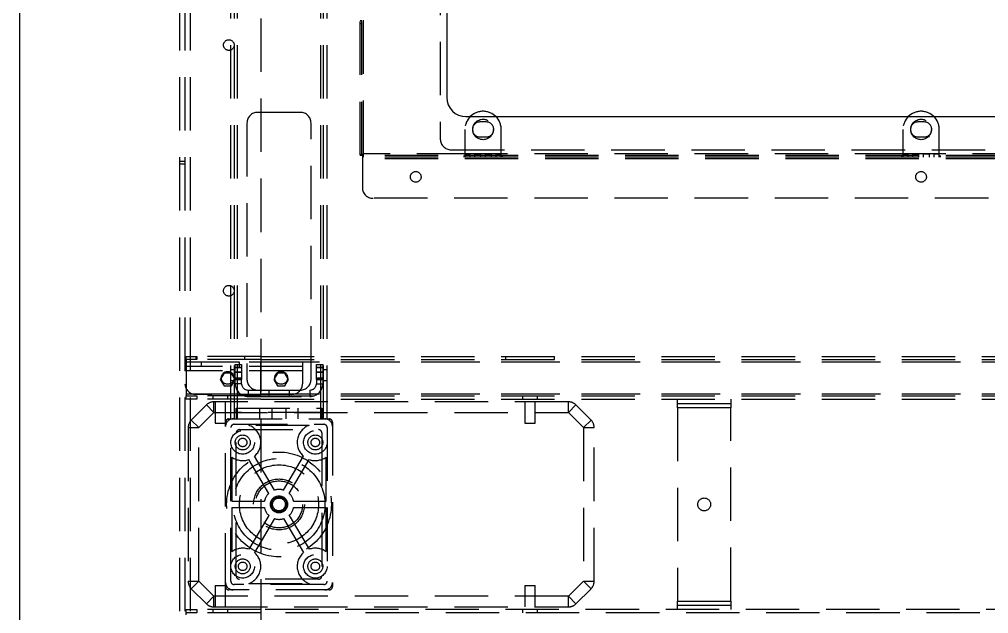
# Model space of a CAD drawing. Header units: millimetres. Extents: x -429 to 16771, y -1239 to 5751.
# Drawn here: x 1825 to 2278.6, y 364.3 to 642.4 of the extents above; entities that cross this region are included whole.
import ezdxf

# ---------------------------------------------------------------- set-up
doc = ezdxf.new("R2010")
doc.units = ezdxf.units.MM
doc.header["$LTSCALE"] = 100
doc.linetypes.add('HIDDEN', pattern=[0.375, 0.25, -0.125])

msp = doc.modelspace()

# ---------------------------------------------------------------- linework, layer by layer
at = {"color": 7, "linetype": 'HIDDEN', "lineweight": -3}
for p, q in [((1925.6, 455.4), (1925.6, 1243.4)), ((1927, 455.4), (1927, 1243.4)), ((1927, 455.4), (1927, 1243.4)), ((1927, 455.4), (1927, 1243.4)), ((1966, 455.4), (1966, 1243.4)), ((1966, 455.4), (1966, 1243.4)), ((1966, 455.4), (1966, 1243.4)), ((1967.4, 455.4), (1967.4, 1243.4)), ((1927, 455.4), (1927, 832.72)), ((1924, 455.4), (1924, 815.4)), ((1966, 455.4), (1966, 815.4)), ((1969, 455.4), (1969, 815.4)), ((1900, 765.4), (1900, 65.4)), ((1902.5, 765.4), (1902.5, 65.4)), ((1905, 765.4), (1905, 65.4)), ((1905, 765.4), (1905, 65.4)), ((1938, 755.4), (1938, 75.4)), ((1984.5, 578.9), (1984.5, 751.9)), ((1985.3, 578.9), (1985.3, 751.9)), ((1986.1, 579.5), (1986.1, 751.3)), ((1986.1, 579.5), (1986.1, 751.3)), ((2022, 744.4), (2022, 586.4)), ((1984.5, 641.92), (1985.3, 641.92)), ((1984.5, 640.42), (1985.3, 640.42)), ((1956.5, 598.9), (1936.5, 598.9)), ((2043.5, 594.4), (2040.5, 594.4)), ((2248.5, 594.4), (2245.5, 594.4)), ((1931.5, 593.9), (1931.5, 473.9)), ((1961.5, 473.9), (1961.5, 593.9)), ((2033.5, 590.9), (2033.5, 579.5)), ((2050.5, 579.5), (2050.5, 590.9)), ((2238.5, 590.9), (2238.5, 579.5)), ((2255.5, 579.5), (2255.5, 590.9)), ((2040.5, 587.4), (2043.5, 587.4)), ((2245.5, 587.4), (2248.5, 587.4)), ((2027, 581.4), (2467, 581.4)), ((1984.5, 578.9), (1985.3, 578.9)), ((2508.5, 578.7), (1985.5, 578.7)), ((1985.5, 578.7), (1985.5, 577.1)), ((2508.5, 577.9), (1985.5, 577.9)), ((1985.5, 577.1), (1985.5, 563.7)), ((2508.5, 577.1), (1985.5, 577.1)), ((2508.5, 577.1), (1985.5, 577.1)), ((1986.1, 578.7), (1986.1, 579.5)), ((2036, 579.5), (1986.1, 579.5)), ((2036, 579.5), (1986.1, 579.5)), ((1986.1, 577.9), (1986.1, 578.7)), ((2033, 578.7), (2033, 577.9)), ((2036, 579.5), (2033.5, 579.5)), ((2033.5, 579.5), (2033.5, 577.9)), ((2033.5, 579.5), (2036, 579.5)), ((2038, 579.5), (2036, 579.5)), ((2036, 577.9), (2036, 579.5)), ((2041, 579.5), (2038, 579.5)), ((2038, 579.5), (2038, 577.9)), ((2038, 579.5), (2041, 579.5)), ((2041, 579.5), (2038, 579.5)), ((2041, 579.5), (2038, 579.5)), ((2043, 579.5), (2041, 579.5)), ((2041, 577.9), (2041, 579.5)), ((2046, 579.5), (2043, 579.5)), ((2043, 579.5), (2043, 577.9)), ((2043, 579.5), (2046, 579.5)), ((2046, 579.5), (2043, 579.5)), ((2046, 579.5), (2043, 579.5)), ((2048, 579.5), (2046, 579.5)), ((2046, 577.9), (2046, 579.5)), ((2050.5, 579.5), (2048, 579.5)), ((2048, 579.5), (2048, 577.9)), ((2048, 579.5), (2050.5, 579.5)), ((2241, 579.5), (2048, 579.5)), ((2241, 579.5), (2048, 579.5)), ((2050.5, 577.9), (2050.5, 579.5)), ((2051, 578.7), (2051, 577.9)), ((2238, 578.7), (2238, 577.9)), ((2241, 579.5), (2238.5, 579.5)), ((2238.5, 579.5), (2238.5, 577.9)), ((2238.5, 579.5), (2241, 579.5)), ((2243, 579.5), (2241, 579.5)), ((2241, 577.9), (2241, 579.5)), ((2246, 579.5), (2243, 579.5)), ((2243, 579.5), (2243, 577.9)), ((2243, 579.5), (2246, 579.5)), ((2246, 579.5), (2243, 579.5)), ((2246, 579.5), (2243, 579.5)), ((2248, 579.5), (2246, 579.5)), ((2246, 577.9), (2246, 579.5)), ((2251, 579.5), (2248, 579.5)), ((2248, 579.5), (2248, 577.9)), ((2248, 579.5), (2251, 579.5)), ((2251, 579.5), (2248, 579.5)), ((2251, 579.5), (2248, 579.5)), ((2253, 579.5), (2251, 579.5)), ((2251, 577.9), (2251, 579.5)), ((2255.5, 579.5), (2253, 579.5)), ((2253, 579.5), (2253, 577.9)), ((2253, 579.5), (2255.5, 579.5)), ((2446, 579.5), (2253, 579.5)), ((2446, 579.5), (2253, 579.5)), ((2255.5, 577.9), (2255.5, 579.5)), ((2256, 578.7), (2256, 577.9)), ((1902.5, 575.98), (1900, 575.98)), ((1900, 574.83), (1902.5, 574.83)), ((2503.5, 558.7), (1990.5, 558.7)), ((1957.5, 481.9), (1902.5, 481.9)), ((1903, 483.15), (1903, 484.65)), ((1903, 484.65), (1908, 484.65)), ((1908, 483.15), (1903, 483.15)), ((1903, 483.15), (1903, 482.15)), ((1903, 482.15), (3547, 482.15)), ((1903, 482.15), (3547, 482.15)), ((1903, 482.15), (1903, 467.15)), ((1907.5, 484.65), (1907.5, 483.15)), ((1908, 484.65), (1908, 483.15)), ((1938, 484.65), (1908, 484.65)), ((1938, 483.15), (1908, 483.15)), ((1910, 481.9), (1910, 479.9)), ((1926, 480.9), (1929, 480.9)), ((1926, 479.44), (1926, 480.9)), ((1928, 479.9), (1928, 481.9)), ((1929, 480.9), (1929, 479.44)), ((1930.5, 483.15), (1930.5, 484.65)), ((1938, 484.65), (3512, 484.65)), ((1938, 483.15), (3512, 483.15)), ((1938, 482.15), (3512, 482.15)), ((1938, 467.15), (1938, 482.15)), ((1938, 482.15), (3512, 482.15)), ((1957.5, 481.9), (1957.5, 477.9)), ((1964, 480.9), (1967, 480.9)), ((1964, 479.44), (1964, 480.9)), ((1967, 480.9), (1967, 479.44)), ((2052.5, 484.65), (2052.5, 483.15)), ((2075.5, 483.15), (2075.5, 484.65)), ((1957.5, 479.9), (1902.5, 479.9)), ((1957.5, 477.9), (1902.5, 477.9)), ((1957.5, 477.9), (1902.5, 477.9)), ((1957.5, 477.9), (1902.5, 477.9)), ((1957.5, 477.9), (1902.5, 477.9)), ((1920.77, 476.9), (1919.03, 473.9)), ((1924.23, 476.9), (1920.77, 476.9)), ((1925.6, 478.4), (1924, 478.4)), ((1925.96, 473.9), (1924.23, 476.9)), ((1929, 479.44), (1926, 479.44)), ((1926, 477.37), (1926, 479.44)), ((1926, 479.44), (1929, 479.44)), ((1926, 477.37), (1929, 477.37)), ((1926, 473.83), (1926, 477.37)), ((1929, 477.37), (1926, 477.37)), ((1929, 477.15), (1926, 477.15)), ((1929, 479.44), (1929, 477.37)), ((1929, 477.37), (1929, 473.83)), ((1945.77, 476.9), (1944.03, 473.9)), ((1949.23, 476.9), (1945.77, 476.9)), ((1950.96, 473.9), (1949.23, 476.9)), ((1957.5, 477.9), (1957.5, 471.9)), ((1967, 479.44), (1964, 479.44)), ((1964, 477.37), (1964, 479.44)), ((1964, 479.44), (1967, 479.44)), ((1964, 473.83), (1964, 477.37)), ((1964, 477.37), (1967, 477.37)), ((1967, 477.37), (1964, 477.37)), ((1967, 477.15), (1964, 477.15)), ((1967, 479.44), (1967, 477.37)), ((1967, 477.37), (1967, 473.83)), ((1969, 478.4), (1967.4, 478.4)), ((1919.03, 473.9), (1920.77, 470.9)), ((1924, 473.4), (1925.6, 473.4)), ((1924.23, 470.9), (1925.96, 473.9)), ((1926, 474.65), (1929, 474.65)), ((1929, 473.83), (1926, 473.83)), ((1926, 471.9), (1926, 473.83)), ((1926, 473.83), (1929, 473.83)), ((1929, 471.9), (1926, 471.9)), ((1929, 471.9), (1926, 471.9)), ((1929, 471.9), (1929, 473.83)), ((1944.03, 473.9), (1945.77, 470.9)), ((1949.23, 470.9), (1950.96, 473.9)), ((1964, 474.65), (1967, 474.65)), ((1967, 473.83), (1964, 473.83)), ((1964, 473.83), (1964, 471.9)), ((1964, 473.83), (1967, 473.83)), ((1964, 471.9), (1967, 471.9)), ((1964, 471.9), (1967, 471.9)), ((1967, 473.83), (1967, 471.9)), ((1967.4, 473.4), (1969, 473.4)), ((1920.77, 470.9), (1924.23, 470.9)), ((1932, 468.9), (1932, 465.9)), ((1932, 468.9), (1961, 468.9)), ((1932, 468.9), (1932, 465.9)), ((1941.75, 468.9), (1941.75, 465.9)), ((1945.77, 470.9), (1949.23, 470.9)), ((1951.25, 468.9), (1951.25, 465.9)), ((1961, 468.9), (1961, 465.9)), ((1961, 468.9), (1961, 465.9)), ((1903, 467.15), (3547, 467.15)), ((1903, 467.15), (3547, 467.15)), ((1903, 467.15), (1903, 466.15)), ((1903, 464.65), (1903, 466.15)), ((1903, 466.15), (1908, 466.15)), ((1908, 464.65), (1903, 464.65)), ((1952.5, 466.9), (1907.5, 466.9)), ((1908, 466.15), (1908, 464.65)), ((1938, 466.15), (1908, 466.15)), ((1938, 464.65), (1908, 464.65)), ((1915.5, 466.15), (1915.5, 464.65)), ((2081.93, 463.4), (1916.07, 463.4)), ((1916.07, 458.4), (1916.07, 463.4)), ((1916.6, 463.4), (1916.6, 453.4)), ((1921.4, 453.4), (1921.4, 463.4)), ((1922.5, 464.65), (1922.5, 466.15)), ((1932, 465.9), (1961, 465.9)), ((1938, 467.15), (3512, 467.15)), ((1938, 467.15), (3512, 467.15)), ((1938, 466.15), (3512, 466.15)), ((1938, 464.65), (2865, 464.65)), ((2060.5, 466.15), (2060.5, 464.65)), ((2061.6, 463.4), (2061.6, 453.4)), ((2066.4, 453.4), (2066.4, 463.4)), ((2067.5, 464.65), (2067.5, 466.15)), ((2081.93, 458.4), (2081.93, 463.4)), ((2133, 460.65), (2133, 464.65)), ((2158, 464.65), (2158, 460.65)), ((1912.53, 461.94), (1905.46, 454.87)), ((1909, 451.33), (1916.07, 458.4)), ((1916.07, 458.4), (1912.53, 461.94)), ((1916.07, 458.4), (2081.93, 458.4)), ((1926.5, 460.4), (1966.5, 460.4)), ((1926.5, 458.4), (1926.5, 460.4)), ((1926.5, 458.4), (1926.5, 455.4)), ((1966.5, 458.4), (1926.5, 458.4)), ((1937.5, 455.4), (1937.5, 460.4)), ((1943.1, 460.4), (1943.1, 455.4)), ((1949.9, 455.4), (1949.9, 460.4)), ((1955.5, 455.4), (1955.5, 460.4)), ((1966.5, 460.4), (1966.5, 458.4)), ((1966.5, 458.4), (1966.5, 455.4)), ((2081.93, 458.4), (2085.46, 461.94)), ((2081.93, 458.4), (2089, 451.33)), ((2092.53, 454.87), (2085.46, 461.94)), ((2133, 462.65), (2158, 462.65)), ((2158, 460.65), (2133, 460.65)), ((2133, 460.65), (2133, 370.15)), ((2158, 460.65), (2133, 460.65)), ((2158, 370.15), (2158, 460.65)), ((1909, 451.33), (1905.46, 454.87)), ((1921.5, 376.9), (1921.5, 453.9)), ((1923, 455.4), (1970, 455.4)), ((1971.5, 453.9), (1971.5, 376.9)), ((2089, 451.33), (2092.53, 454.87)), ((1904, 451.33), (1904, 379.47)), ((1904, 451.33), (1909, 451.33)), ((1909, 379.47), (1909, 451.33)), ((1916.6, 453.4), (1921.4, 453.4)), ((1924, 379.4), (1924, 451.4)), ((1925.5, 452.9), (1967.5, 452.9)), ((1928, 450.4), (1965, 450.4)), ((1960.63, 452.4), (1932.37, 452.4)), ((1969, 451.4), (1969, 379.4)), ((2061.6, 453.4), (2066.4, 453.4)), ((2089, 451.33), (2094, 451.33)), ((2089, 451.33), (2089, 379.47)), ((2094, 379.47), (2094, 451.33)), ((1926.5, 381.9), (1926.5, 448.9)), ((1966.5, 448.9), (1966.5, 381.9)), ((1924.5, 437.53), (1924.5, 416.9)), ((1941.75, 420.54), (1932.44, 436.43)), ((1944.34, 422.06), (1935.02, 437.94)), ((1948.66, 422.06), (1957.97, 437.94)), ((1951.25, 420.54), (1960.56, 436.43)), ((1968.5, 416.9), (1968.5, 437.53)), ((1924.5, 416.9), (1939.66, 416.9)), ((1924.5, 413.9), (1939.66, 413.9)), ((1924.5, 413.9), (1924.5, 393.28)), ((1953.34, 416.9), (1968.5, 416.9)), ((1953.34, 413.9), (1968.5, 413.9)), ((1968.5, 393.28), (1968.5, 413.9)), ((1941.75, 410.26), (1932.44, 394.38)), ((1944.34, 408.75), (1935.02, 392.86)), ((1946.5, 412.4), (1946.5, 411.86)), ((1948.66, 408.75), (1957.97, 392.86)), ((1951.25, 410.26), (1960.56, 394.38)), ((1904, 379.47), (1909, 379.47)), ((1905.46, 375.94), (1909, 379.47)), ((1916.07, 372.4), (1909, 379.47)), ((1916.6, 377.4), (1921.4, 377.4)), ((1916.6, 377.4), (1916.6, 367.4)), ((1921.4, 367.4), (1921.4, 377.4)), ((1967.5, 377.9), (1925.5, 377.9)), ((1965, 380.4), (1928, 380.4)), ((1932.37, 378.4), (1960.63, 378.4)), ((2061.6, 377.4), (2066.4, 377.4)), ((2061.6, 377.4), (2061.6, 367.4)), ((2066.4, 367.4), (2066.4, 377.4)), ((2089, 379.47), (2081.93, 372.4)), ((2089, 379.47), (2094, 379.47)), ((2092.53, 375.94), (2089, 379.47)), ((1905.46, 375.94), (1912.53, 368.87)), ((1912.53, 368.87), (1916.07, 372.4)), ((2081.93, 372.4), (1916.07, 372.4)), ((1916.07, 367.4), (1916.07, 372.4)), ((1970, 375.4), (1923, 375.4)), ((2085.46, 368.87), (2081.93, 372.4)), ((2081.93, 367.4), (2081.93, 372.4)), ((2085.46, 368.87), (2092.53, 375.94)), ((2133, 370.15), (2158, 370.15)), ((2133, 366.15), (2133, 370.15)), ((2133, 370.15), (2158, 370.15)), ((2158, 368.15), (2133, 368.15)), ((2158, 370.15), (2158, 366.15)), ((1903, 364.65), (1903, 366.15)), ((1903, 366.15), (1908, 366.15)), ((1908, 364.65), (1903, 364.65)), ((1903, 363.65), (1903, 364.65)), ((1908, 366.15), (1908, 364.65)), ((1938, 366.15), (1908, 366.15)), ((1938, 364.65), (1908, 364.65)), ((1915.5, 366.15), (1915.5, 364.65)), ((1916.07, 367.4), (2081.93, 367.4)), ((1922.5, 364.65), (1922.5, 366.15)), ((2865, 366.15), (1938, 366.15)), ((3512, 364.65), (1938, 364.65)), ((2060.5, 366.15), (2060.5, 364.65)), ((2067.5, 364.65), (2067.5, 366.15))]:
    msp.add_line(p, q, dxfattribs=at)
at = {"color": 7, "linetype": 'Continuous', "lineweight": -3}
for p, q in [((1825, 765.4), (1825, 65.4)), ((2025, 724.9), (2025, 605.9)), ((2034, 596.9), (2460, 596.9))]:
    msp.add_line(p, q, dxfattribs=at)
at = {"color": 7, "linetype": 'HIDDEN', "lineweight": -3, "flags": 128}
msp.add_lwpolyline([(1946.5, 411.86), (1945.14, 412.13), (1943.99, 412.9), (1943.23, 414.05), (1942.96, 415.4), (1943.23, 416.76), (1943.99, 417.91), (1945.14, 418.67), (1946.5, 418.94), (1947.85, 418.67), (1949, 417.91), (1949.77, 416.76), (1950.04, 415.4), (1949.77, 414.05), (1949, 412.9), (1947.85, 412.13), (1946.5, 411.86), (1946.5, 411.86)], dxfattribs=at)
msp.add_lwpolyline([(1946.5, 411.86), (1945.14, 412.13), (1943.99, 412.9), (1943.23, 414.05), (1942.96, 415.4), (1943.23, 416.76), (1943.99, 417.91), (1945.14, 418.67), (1946.5, 418.94), (1947.85, 418.67), (1949, 417.91), (1949.77, 416.76), (1950.04, 415.4), (1949.77, 414.05), (1949, 412.9), (1947.85, 412.13), (1946.5, 411.86), (1946.5, 411.86)], dxfattribs=at)
at = {"color": 7, "linetype": 'HIDDEN', "lineweight": -3}
for centre, radius in [((1923, 630.4), 2.5), ((2042, 590.9), 4.8), ((2247, 590.9), 4.8), ((2010.5, 568.7), 2.5), ((2247, 568.7), 2.5), ((1923, 515.4), 2.5), ((1922.5, 474.65), 3), ((1947.5, 474.65), 3), ((1929.5, 444.4), 5.5), ((1963.5, 444.4), 5.5), ((1929.5, 444.4), 3.5), ((1929.5, 444.4), 2), ((1963.5, 444.4), 3.5), ((1963.5, 444.4), 2), ((1946.5, 415.4), 24.5), ((1946.5, 415.4), 21.5), ((1946.5, 415.4), 18.5), ((1946.5, 415.4), 11.9), ((1946.5, 415.4), 11), ((1946.5, 415.4), 4), ((1946.5, 415.4), 3), ((2145.5, 415.4), 3), ((1929.5, 386.4), 5.5), ((1963.5, 386.4), 5.5), ((1929.5, 386.4), 3.5), ((1929.5, 386.4), 2), ((1963.5, 386.4), 3.5), ((1963.5, 386.4), 2)]:
    msp.add_circle(centre, radius, dxfattribs=at)
at = {"color": 7, "linetype": 'Continuous', "lineweight": -3}
msp.add_arc((2034, 605.9), 9, 180, 270, dxfattribs=at)
at = {"color": 7, "linetype": 'HIDDEN', "lineweight": -3}
for centre, radius, start, end in [((1936.5, 593.9), 5, 90, 180), ((1956.5, 593.9), 5, 0, 90), ((2042, 590.9), 8.5, 0, 180), ((2247, 590.9), 8.5, 0, 180), ((2040.5, 590.9), 3.5, 90, 270), ((2043.5, 590.9), 3.5, 270, 90), ((2245.5, 590.9), 3.5, 90, 270), ((2248.5, 590.9), 3.5, 270, 90), ((2027, 586.4), 5, 180, 270), ((1990.5, 563.7), 5, 180, 270), ((1907.5, 471.9), 5, 180, 270), ((1932, 471.9), 6, 180, 270), ((1932, 471.9), 3, 180, 270), ((1936.5, 473.9), 5, 180, 270), ((1952.5, 471.9), 5, 270, 0), ((1956.5, 473.9), 5, 270, 0), ((1961, 471.9), 6, 270, 0), ((1961, 471.9), 3, 270, 0), ((1916.07, 458.4), 5, 90, 135), ((2081.93, 458.4), 5, 45, 90), ((1909, 451.33), 5, 135, 180), ((1925, 451.9), 3.5, 90, 180), ((1923, 453.9), 1.5, 90, 180), ((1968, 451.9), 3.5, 0, 90), ((1970, 453.9), 1.5, 0, 90), ((2089, 451.33), 5, 0, 45), ((1925.5, 451.4), 1.5, 90, 180), ((1928, 448.9), 1.5, 90, 180), ((1929.5, 444.4), 8.5, 310.5434, 70.2501), ((1963.5, 444.4), 8.5, 109.7499, 229.4566), ((1965, 448.9), 1.5, 0, 90), ((1967.5, 451.4), 1.5, 0, 90), ((1929.5, 444.4), 8.5, 233.9681, 290.2149), ((1963.5, 444.4), 8.5, 249.7851, 306.0319), ((1946.5, 415.4), 7, 71.9945, 108.0055), ((1946.5, 415.4), 7, 132.7528, 167.6264), ((1946.5, 415.4), 7, 12.3736, 47.2472), ((1946.5, 415.4), 7, 192.3736, 227.2472), ((1946.5, 415.4), 7, 312.7528, 347.6264), ((1946.5, 415.4), 7, 251.9945, 288.0055), ((1929.5, 386.4), 8.5, 69.7851, 126.0319), ((1963.5, 386.4), 8.5, 53.9681, 110.2149), ((1929.5, 386.4), 8.5, 289.7499, 49.4566), ((1963.5, 386.4), 8.5, 130.5434, 250.2501), ((1928, 381.9), 1.5, 180, 270), ((1965, 381.9), 1.5, 270, 0), ((1909, 379.47), 5, 180, 225), ((1925, 378.9), 3.5, 180, 270), ((1923, 376.9), 1.5, 180, 270), ((1925.5, 379.4), 1.5, 180, 270), ((1967.5, 379.4), 1.5, 270, 0), ((1968, 378.9), 3.5, 270, 0), ((1970, 376.9), 1.5, 270, 0), ((2089, 379.47), 5, 315, 0), ((1916.07, 372.4), 5, 225, 270), ((2081.93, 372.4), 5, 270, 315)]:
    msp.add_arc(centre, radius, start, end, dxfattribs=at)
for points, knots in [([(1984.5, 578.9), (1984.52, 578.95), (1984.55, 579.04), (1984.85, 579.17), (1985.27, 579.3), (1985.72, 579.41), (1986, 579.48), (1986.1, 579.5)], [0, 0, 0, 0, 0.220743, 0.441506, 0.662269, 0.883032, 1, 1, 1, 1]), ([(1946.5, 411.97), (1946.87, 412.04), (1947.61, 412.16), (1948.55, 412.81), (1949.23, 413.7), (1949.52, 414.62), (1949.5, 415.19), (1949.5, 415.4)], [0, 0, 0, 0, 0.220659, 0.441326, 0.661891, 0.873003, 1, 1, 1, 1])]:
    msp.add_open_spline(points, degree=3, knots=knots, dxfattribs=at)
msp.add_open_spline([(1985.3, 578.9), (1985.31, 578.95), (1985.33, 579.05), (1985.52, 579.2), (1985.78, 579.35), (1985.99, 579.45), (1986.1, 579.5)], degree=3, dxfattribs=at)

doc.saveas('drawing.dxf')
